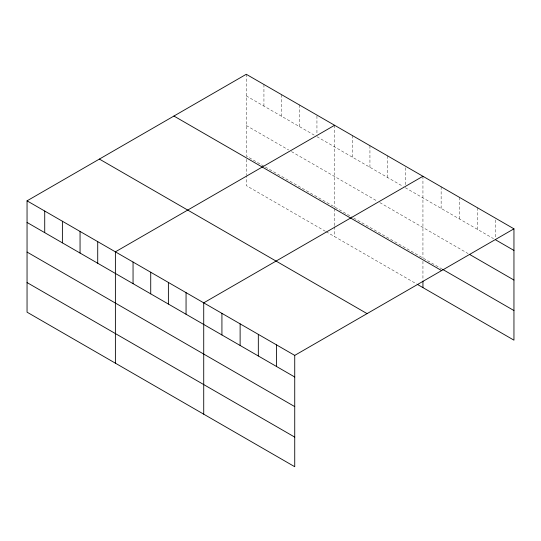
<?xml version="1.0" encoding="UTF-8"?>
<svg xmlns="http://www.w3.org/2000/svg" width="541" height="541" viewBox="0 0 541 541"><rect width="100%" height="100%" fill="white"/><g stroke="black" fill="none" stroke-linecap="round" stroke-linejoin="round"><path stroke-width="0.41" stroke-dasharray="2.71 2.03" d="M246.27 95.892L314.111 135.061M316.938 136.69L403.153 186.469M405.27 187.693L493.561 238.662M246.27 125.498L288.671 149.979M291.498 151.608L377.003 200.982M379.829 202.611L468.08 253.56M263.934 166.202L246.27 156.004L246.27 74.279M265.347 167.02L352.272 217.205M353.686 218.023L442.599 269.357M325.418 231.311L246.27 185.61L246.27 175.744M326.122 231.717L416.577 283.937M495.745 219.977L495.745 237.431M477.547 207.805L477.547 229.418M459.343 197.296L459.343 218.909M441.138 186.787L441.138 208.4M422.94 176.278L422.94 258.003M422.94 261.296L422.94 280.211M405.27 167.744L405.27 185.198M387.606 155.876L387.606 177.489M369.936 145.678L369.936 167.291M352.272 135.48L352.272 157.093M334.602 125.275L334.602 207.007M334.602 208.65L334.602 225.922M334.602 226.74L334.602 236.613M316.938 115.909L316.938 134.195M299.268 104.88L299.268 126.493M281.604 94.675L281.604 116.288M263.934 84.477L263.934 106.09M246.27 159.291L246.27 174.919"/><path stroke-width="0.81" d="M27.05 200.839L294.73 355.39L294.73 466.721L27.05 312.177L27.05 200.839L246.27 74.279L513.95 228.823L513.95 340.161L417.287 284.35M334.602 125.275L115.389 251.842L115.389 363.173M422.94 176.278L203.72 302.845L203.72 414.176M294.73 355.39L513.95 228.823M495.745 239.927L513.95 250.436M469.534 254.398L513.95 280.042M442.599 269.357L513.95 310.548M173.925 116.044L441.612 270.588M99.388 159.074L367.075 313.624M27.05 222.452L294.73 377.003M27.05 252.065L294.73 406.609M27.05 282.571L294.73 437.114M422.94 281.036L422.94 287.609M276.532 344.881L276.532 366.494M258.327 334.372L258.327 355.985M240.123 323.863L240.123 345.469M221.925 313.354L221.925 334.96M186.057 292.64L186.057 314.253M168.386 282.443L168.386 304.056M150.723 272.245L150.723 293.851M133.052 262.04L133.052 283.653M97.718 241.644L97.718 263.257M80.054 231.44L80.054 253.053M62.384 221.242L62.384 242.855M44.72 211.044L44.72 232.657"/></g></svg>
